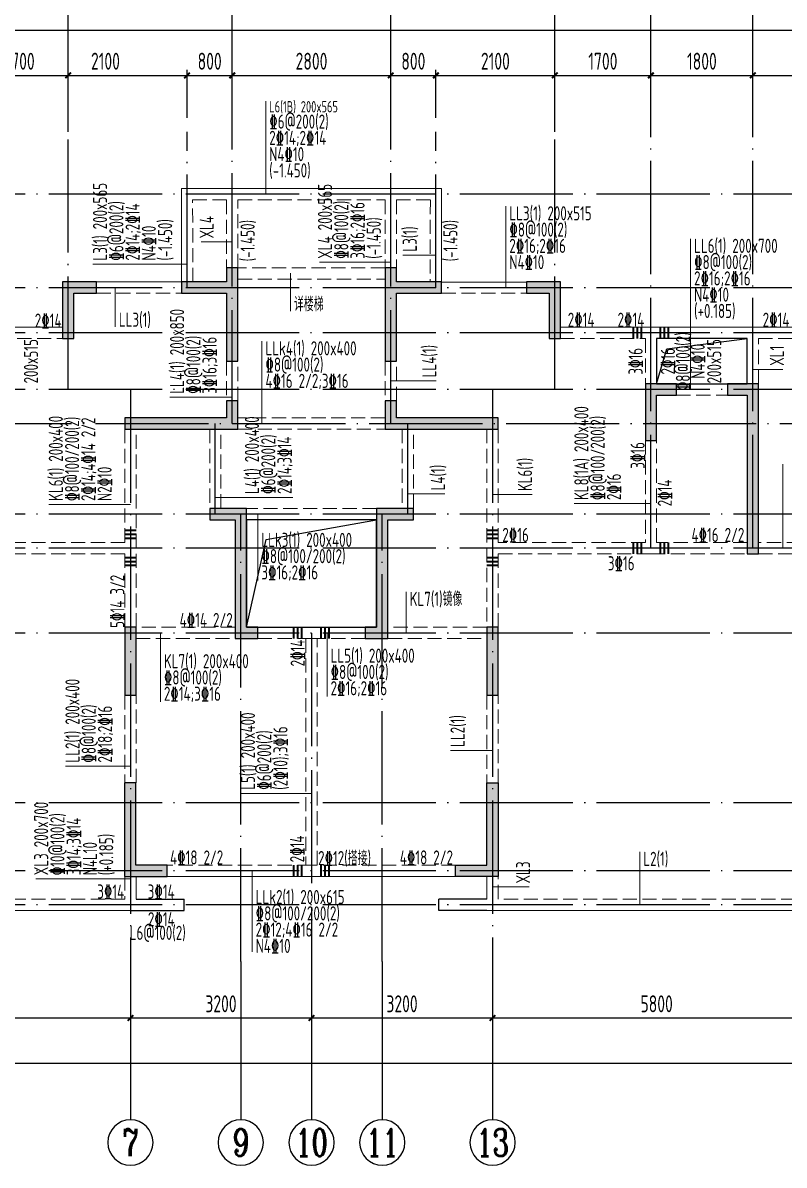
# Model space of a CAD drawing. Extents: x -1712635 to -854203, y -534641 to -21985.
# Drawn here: x -1124486 to -1111029, y -301105 to -280927 of the extents above; entities that cross this region are included whole.
import ezdxf
from ezdxf.enums import TextEntityAlignment as Align

# ---------------------------------------------------------------- set-up
doc = ezdxf.new("R2010")
doc.units = 0
doc.header["$LTSCALE"] = 1000
doc.linetypes.add('DASH', pattern=[0.35, 0.25, -0.1])
doc.linetypes.add('DOTE', pattern=[2.42, 2, -0.2, 0.02, -0.2])
doc.layers.get('0').update_dxf_attribs({"linetype": 'CONTINUOUS'})
doc.layers.get('Defpoints').update_dxf_attribs({"linetype": 'CONTINUOUS'})
for name, color, linetype in [('A-AXIS', 1, 'CONTINUOUS'), ('A-DOTE', 10, 'DOTE'), ('AXIS_NUM', 7, 'CONTINUOUS'), ('BEAM_CON', 4, 'CONTINUOUS'), ('S-D洞口', 4, 'CONTINUOUS'), ('S-L主梁线', 4, 'DASH'), ('S-L梁编号', 6, 'CONTINUOUS'), ('S-L梁配筋', 7, 'CONTINUOUS'), ('S-Q墙填充', 252, 'CONTINUOUS'), ('S-Q墙实线', 6, 'CONTINUOUS'), ('S-Y一般标注', 3, 'CONTINUOUS')]:
    doc.layers.add(name, color=color, linetype=linetype)
doc.layers.add('梁附加箍筋', color=1, linetype='CONTINUOUS', lineweight=35)
doc.styles.add('TSSD_Axis', font='complex.shx', dxfattribs={"width": 0.7, "bigfont": 'hztxt.shx'})
doc.styles.add('TSSD_DIMENSION', font='Tssdeng.shx', dxfattribs={"width": 0.7, "bigfont": 'tssdchn.shx'})
doc.styles.add('TSSD_REIN', font='tssdeng.shx', dxfattribs={"width": 0.7, "height": 300, "bigfont": 'tssdchn.shx'})
doc.dimstyles.new('TSSD_100_100', dxfattribs={"dimtxt": 300, "dimasz": 100, "dimexe": 100, "dimexo": 250, "dimgap": 100, "dimtad": 1, "dimdec": 0, "dimzin": 0, "dimdsep": 46, "dimtxsty": 'TSSD_DIMENSION', "dimblk": 'ARCHTICK', "dimcen": 0, "dimdle": 100, "dimclrt": 7, "dimadec": 0, "dimazin": 0, "dimtfac": 1, "dimtdec": 0, "dimtix": 1, "dimtmove": 2, "dimatfit": 3, "dimldrblk": 'ARCHTICK', "dimfxl": 0, "dimtolj": 1, "dimtzin": 0, "dimarcsym": 0})

# ---------------------------------------------------------------- blocks, each defined once
blk = doc.blocks.new('_ArchTick')
at = {"color": 0, "const_width": 0.35}
blk.add_lwpolyline([(-0.5, -0.5), (0.5, 0.5)], dxfattribs=at)
blk = doc.blocks.new('*D120')
at = {"layer": 'Defpoints', "color": 0}
for p in [(12800, 19250), (11100, 18250), (12800, 18250)]:
    blk.add_point(p, dxfattribs=at)
at = {"layer": 'S-Y一般标注', "color": 0, "lineweight": -2}
for p, q in [((11000, 19250), (12900, 19250)), ((11100, 18500), (11100, 19350)), ((12800, 18500), (12800, 19350))]:
    blk.add_line(p, q, dxfattribs=at)
at = {"layer": 'S-Y一般标注', "color": 0, "lineweight": -2, "xscale": 100, "yscale": 100, "zscale": 100, "rotation": 180}
blk.add_blockref('_ArchTick', (11100, 19250), dxfattribs=at)
at = {"layer": 'S-Y一般标注', "color": 0, "lineweight": -2, "xscale": 100, "yscale": 100, "zscale": 100}
blk.add_blockref('_ArchTick', (12800, 19250), dxfattribs=at)
at = {"layer": 'S-Y一般标注', "color": 7, "insert": (11950, 19500), "char_height": 300, "attachment_point": 5, "style": 'TSSD_DIMENSION'}
blk.add_mtext('\\A1;1700', dxfattribs=at)
blk = doc.blocks.new('*D121')
at = {"layer": 'Defpoints', "color": 0}
for p in [(14900, 19250), (12800, 18250), (14900, 18250)]:
    blk.add_point(p, dxfattribs=at)
at = {"layer": 'S-Y一般标注', "color": 0, "lineweight": -2}
for p, q in [((12700, 19250), (15000, 19250)), ((12800, 18500), (12800, 19350)), ((14900, 18500), (14900, 19350))]:
    blk.add_line(p, q, dxfattribs=at)
at = {"layer": 'S-Y一般标注', "color": 0, "lineweight": -2, "xscale": 100, "yscale": 100, "zscale": 100, "rotation": 180}
blk.add_blockref('_ArchTick', (12800, 19250), dxfattribs=at)
at = {"layer": 'S-Y一般标注', "color": 0, "lineweight": -2, "xscale": 100, "yscale": 100, "zscale": 100}
blk.add_blockref('_ArchTick', (14900, 19250), dxfattribs=at)
at = {"layer": 'S-Y一般标注', "color": 7, "insert": (13458, 19500), "char_height": 300, "attachment_point": 5, "style": 'TSSD_DIMENSION'}
blk.add_mtext('\\A1;2100', dxfattribs=at)
blk = doc.blocks.new('*D122')
at = {"layer": 'Defpoints', "color": 0}
for p in [(18500, 19250), (15700, 18250), (18500, 18250)]:
    blk.add_point(p, dxfattribs=at)
at = {"layer": 'S-Y一般标注', "color": 0, "lineweight": -2}
for p, q in [((15600, 19250), (18600, 19250)), ((15700, 18500), (15700, 19350)), ((18500, 18500), (18500, 19350))]:
    blk.add_line(p, q, dxfattribs=at)
at = {"layer": 'S-Y一般标注', "color": 0, "lineweight": -2, "xscale": 100, "yscale": 100, "zscale": 100, "rotation": 180}
blk.add_blockref('_ArchTick', (15700, 19250), dxfattribs=at)
at = {"layer": 'S-Y一般标注', "color": 0, "lineweight": -2, "xscale": 100, "yscale": 100, "zscale": 100}
blk.add_blockref('_ArchTick', (18500, 19250), dxfattribs=at)
at = {"layer": 'S-Y一般标注', "color": 7, "insert": (17100, 19500), "char_height": 300, "attachment_point": 5, "style": 'TSSD_DIMENSION'}
blk.add_mtext('\\A1;2800', dxfattribs=at)
blk = doc.blocks.new('*D123')
at = {"layer": 'Defpoints', "color": 0}
for p in [(19300, 19250), (18500, 18250), (19300, 18250)]:
    blk.add_point(p, dxfattribs=at)
at = {"layer": 'S-Y一般标注', "color": 0, "lineweight": -2}
for p, q in [((18400, 19250), (19400, 19250)), ((18500, 18500), (18500, 19350)), ((19300, 18500), (19300, 19350))]:
    blk.add_line(p, q, dxfattribs=at)
at = {"layer": 'S-Y一般标注', "color": 0, "lineweight": -2, "xscale": 100, "yscale": 100, "zscale": 100, "rotation": 180}
blk.add_blockref('_ArchTick', (18500, 19250), dxfattribs=at)
at = {"layer": 'S-Y一般标注', "color": 0, "lineweight": -2, "xscale": 100, "yscale": 100, "zscale": 100}
blk.add_blockref('_ArchTick', (19300, 19250), dxfattribs=at)
at = {"layer": 'S-Y一般标注', "color": 7, "insert": (18900, 19500), "char_height": 300, "attachment_point": 5, "style": 'TSSD_DIMENSION'}
blk.add_mtext('\\A1;800', dxfattribs=at)
blk = doc.blocks.new('*D124')
at = {"layer": 'Defpoints', "color": 0}
for p in [(23100, 19250), (21400, 18250), (23100, 18250)]:
    blk.add_point(p, dxfattribs=at)
at = {"layer": 'S-Y一般标注', "color": 0, "lineweight": -2}
for p, q in [((21300, 19250), (23200, 19250)), ((21400, 18500), (21400, 19350)), ((23100, 18500), (23100, 19350))]:
    blk.add_line(p, q, dxfattribs=at)
at = {"layer": 'S-Y一般标注', "color": 0, "lineweight": -2, "xscale": 100, "yscale": 100, "zscale": 100, "rotation": 180}
blk.add_blockref('_ArchTick', (21400, 19250), dxfattribs=at)
at = {"layer": 'S-Y一般标注', "color": 0, "lineweight": -2, "xscale": 100, "yscale": 100, "zscale": 100}
blk.add_blockref('_ArchTick', (23100, 19250), dxfattribs=at)
at = {"layer": 'S-Y一般标注', "color": 7, "insert": (22250, 19500), "char_height": 300, "attachment_point": 5, "style": 'TSSD_DIMENSION'}
blk.add_mtext('\\A1;1700', dxfattribs=at)
blk = doc.blocks.new('*D125')
at = {"layer": 'Defpoints', "color": 0}
for p in [(24900, 19250), (23100, 18250), (24900, 18250)]:
    blk.add_point(p, dxfattribs=at)
at = {"layer": 'S-Y一般标注', "color": 0, "lineweight": -2}
for p, q in [((23000, 19250), (25000, 19250)), ((23100, 18500), (23100, 19350)), ((24900, 18500), (24900, 19350))]:
    blk.add_line(p, q, dxfattribs=at)
at = {"layer": 'S-Y一般标注', "color": 0, "lineweight": -2, "xscale": 100, "yscale": 100, "zscale": 100, "rotation": 180}
blk.add_blockref('_ArchTick', (23100, 19250), dxfattribs=at)
at = {"layer": 'S-Y一般标注', "color": 0, "lineweight": -2, "xscale": 100, "yscale": 100, "zscale": 100}
blk.add_blockref('_ArchTick', (24900, 19250), dxfattribs=at)
at = {"layer": 'S-Y一般标注', "color": 7, "insert": (24000, 19500), "char_height": 300, "attachment_point": 5, "style": 'TSSD_DIMENSION'}
blk.add_mtext('\\A1;1800', dxfattribs=at)
blk = doc.blocks.new('*D126')
at = {"layer": 'Defpoints', "color": 0}
for p in [(27800, 19250), (24900, 18250), (27800, 18250)]:
    blk.add_point(p, dxfattribs=at)
at = {"layer": 'S-Y一般标注', "color": 0, "lineweight": -2}
for p, q in [((24800, 19250), (27900, 19250)), ((24900, 18500), (24900, 19350)), ((27800, 18500), (27800, 19350))]:
    blk.add_line(p, q, dxfattribs=at)
at = {"layer": 'S-Y一般标注', "color": 0, "lineweight": -2, "xscale": 100, "yscale": 100, "zscale": 100, "rotation": 180}
blk.add_blockref('_ArchTick', (24900, 19250), dxfattribs=at)
at = {"layer": 'S-Y一般标注', "color": 0, "lineweight": -2, "xscale": 100, "yscale": 100, "zscale": 100}
blk.add_blockref('_ArchTick', (27800, 19250), dxfattribs=at)
at = {"layer": 'S-Y一般标注', "color": 7, "insert": (26350, 19500), "char_height": 300, "attachment_point": 5, "style": 'TSSD_DIMENSION'}
blk.add_mtext('\\A1;2900', dxfattribs=at)
blk = doc.blocks.new('*D139')
at = {"layer": 'Defpoints', "color": 0}
for p in [(54600, 20050), (4600, 18250), (54600, 18250)]:
    blk.add_point(p, dxfattribs=at)
at = {"layer": 'S-Y一般标注', "color": 0, "lineweight": -2}
for p, q in [((4500, 20050), (54700, 20050)), ((4600, 18500), (4600, 20150)), ((54600, 18500), (54600, 20150))]:
    blk.add_line(p, q, dxfattribs=at)
at = {"layer": 'S-Y一般标注', "color": 0, "lineweight": -2, "xscale": 100, "yscale": 100, "zscale": 100, "rotation": 180}
blk.add_blockref('_ArchTick', (4600, 20050), dxfattribs=at)
at = {"layer": 'S-Y一般标注', "color": 0, "lineweight": -2, "xscale": 100, "yscale": 100, "zscale": 100}
blk.add_blockref('_ArchTick', (54600, 20050), dxfattribs=at)
at = {"layer": 'S-Y一般标注', "color": 7, "insert": (29600, 20300), "char_height": 300, "attachment_point": 5, "style": 'TSSD_DIMENSION'}
blk.add_mtext('\\A1;50000', dxfattribs=at)
blk = doc.blocks.new('*D150')
at = {"layer": 'Defpoints', "color": 0}
for p in [(15700, 19250), (14900, 18250), (15700, 18250)]:
    blk.add_point(p, dxfattribs=at)
at = {"layer": 'S-Y一般标注', "color": 0, "lineweight": -2}
for p, q in [((14800, 19250), (15800, 19250)), ((14900, 18500), (14900, 19350)), ((15700, 18500), (15700, 19350))]:
    blk.add_line(p, q, dxfattribs=at)
at = {"layer": 'S-Y一般标注', "color": 0, "lineweight": -2, "xscale": 100, "yscale": 100, "zscale": 100, "rotation": 180}
blk.add_blockref('_ArchTick', (14900, 19250), dxfattribs=at)
at = {"layer": 'S-Y一般标注', "color": 0, "lineweight": -2, "xscale": 100, "yscale": 100, "zscale": 100}
blk.add_blockref('_ArchTick', (15700, 19250), dxfattribs=at)
at = {"layer": 'S-Y一般标注', "color": 7, "insert": (15300, 19500), "char_height": 300, "attachment_point": 5, "style": 'TSSD_DIMENSION'}
blk.add_mtext('\\A1;800', dxfattribs=at)
blk = doc.blocks.new('*D151')
at = {"layer": 'Defpoints', "color": 0}
for p in [(21400, 19250), (19300, 18250), (21400, 18250)]:
    blk.add_point(p, dxfattribs=at)
at = {"layer": 'S-Y一般标注', "color": 0, "lineweight": -2}
for p, q in [((19200, 19250), (21500, 19250)), ((19300, 18500), (19300, 19350)), ((21400, 18500), (21400, 19350))]:
    blk.add_line(p, q, dxfattribs=at)
at = {"layer": 'S-Y一般标注', "color": 0, "lineweight": -2, "xscale": 100, "yscale": 100, "zscale": 100, "rotation": 180}
blk.add_blockref('_ArchTick', (19300, 19250), dxfattribs=at)
at = {"layer": 'S-Y一般标注', "color": 0, "lineweight": -2, "xscale": 100, "yscale": 100, "zscale": 100}
blk.add_blockref('_ArchTick', (21400, 19250), dxfattribs=at)
at = {"layer": 'S-Y一般标注', "color": 7, "insert": (20350, 19500), "char_height": 300, "attachment_point": 5, "style": 'TSSD_DIMENSION'}
blk.add_mtext('\\A1;2100', dxfattribs=at)
blk = doc.blocks.new('*D154')
at = {"layer": 'Defpoints', "color": 0}
for p in [(8100, 3600), (13900, 3600), (13900, 2600)]:
    blk.add_point(p, dxfattribs=at)
at = {"layer": 'S-Y一般标注', "color": 0, "lineweight": -2}
for p, q in [((8100, 3350), (8100, 2500)), ((13900, 3350), (13900, 2500)), ((8000, 2600), (14000, 2600))]:
    blk.add_line(p, q, dxfattribs=at)
at = {"layer": 'S-Y一般标注', "color": 0, "lineweight": -2, "xscale": 100, "yscale": 100, "zscale": 100, "rotation": 180}
blk.add_blockref('_ArchTick', (8100, 2600), dxfattribs=at)
at = {"layer": 'S-Y一般标注', "color": 0, "lineweight": -2, "xscale": 100, "yscale": 100, "zscale": 100}
blk.add_blockref('_ArchTick', (13900, 2600), dxfattribs=at)
at = {"layer": 'S-Y一般标注', "color": 7, "insert": (11000, 2850), "char_height": 300, "attachment_point": 5, "style": 'TSSD_DIMENSION'}
blk.add_mtext('\\A1;5800', dxfattribs=at)
blk = doc.blocks.new('ts_axno')
at = {"color": 0, "linetype": 'ByBlock', "lineweight": -2}
blk.add_circle((0, 0), 0.5, dxfattribs=at)
at = {"color": 0, "linetype": 'ByBlock', "lineweight": -2, "style": 'TSSD_Axis', "width": 0.7}
blk.add_attdef('A', text='', height=0.6, dxfattribs=at).set_placement((0, 0), align=Align.MIDDLE_CENTER)
blk = doc.blocks.new('*D155')
at = {"layer": 'Defpoints', "color": 0}
for p in [(17100, 3600), (20300, 3600), (20300, 2600)]:
    blk.add_point(p, dxfattribs=at)
at = {"layer": 'S-Y一般标注', "color": 0, "lineweight": -2}
for p, q in [((17100, 3350), (17100, 2500)), ((20300, 3350), (20300, 2500)), ((17000, 2600), (20400, 2600))]:
    blk.add_line(p, q, dxfattribs=at)
at = {"layer": 'S-Y一般标注', "color": 0, "lineweight": -2, "xscale": 100, "yscale": 100, "zscale": 100, "rotation": 180}
blk.add_blockref('_ArchTick', (17100, 2600), dxfattribs=at)
at = {"layer": 'S-Y一般标注', "color": 0, "lineweight": -2, "xscale": 100, "yscale": 100, "zscale": 100}
blk.add_blockref('_ArchTick', (20300, 2600), dxfattribs=at)
at = {"layer": 'S-Y一般标注', "color": 7, "insert": (18700, 2850), "char_height": 300, "attachment_point": 5, "style": 'TSSD_DIMENSION'}
blk.add_mtext('\\A1;3200', dxfattribs=at)
blk = doc.blocks.new('*D156')
at = {"layer": 'Defpoints', "color": 0}
for p in [(20300, 3600), (26100, 3600), (26100, 2600)]:
    blk.add_point(p, dxfattribs=at)
at = {"layer": 'S-Y一般标注', "color": 0, "lineweight": -2}
for p, q in [((20300, 3350), (20300, 2500)), ((26100, 3350), (26100, 2500)), ((20200, 2600), (26200, 2600))]:
    blk.add_line(p, q, dxfattribs=at)
at = {"layer": 'S-Y一般标注', "color": 0, "lineweight": -2, "xscale": 100, "yscale": 100, "zscale": 100, "rotation": 180}
blk.add_blockref('_ArchTick', (20300, 2600), dxfattribs=at)
at = {"layer": 'S-Y一般标注', "color": 0, "lineweight": -2, "xscale": 100, "yscale": 100, "zscale": 100}
blk.add_blockref('_ArchTick', (26100, 2600), dxfattribs=at)
at = {"layer": 'S-Y一般标注', "color": 7, "insert": (23200, 2850), "char_height": 300, "attachment_point": 5, "style": 'TSSD_DIMENSION'}
blk.add_mtext('\\A1;5800', dxfattribs=at)
blk = doc.blocks.new('*D162')
at = {"layer": 'Defpoints', "color": 0}
for p in [(4600, 3600), (54600, 3600), (54600, 1800)]:
    blk.add_point(p, dxfattribs=at)
at = {"layer": 'S-Y一般标注', "color": 0, "lineweight": -2}
for p, q in [((4600, 3350), (4600, 1700)), ((54600, 3350), (54600, 1700)), ((4500, 1800), (54700, 1800))]:
    blk.add_line(p, q, dxfattribs=at)
at = {"layer": 'S-Y一般标注', "color": 0, "lineweight": -2, "xscale": 100, "yscale": 100, "zscale": 100, "rotation": 180}
blk.add_blockref('_ArchTick', (4600, 1800), dxfattribs=at)
at = {"layer": 'S-Y一般标注', "color": 0, "lineweight": -2, "xscale": 100, "yscale": 100, "zscale": 100}
blk.add_blockref('_ArchTick', (54600, 1800), dxfattribs=at)
at = {"layer": 'S-Y一般标注', "color": 7, "insert": (29600, 2050), "char_height": 300, "attachment_point": 5, "style": 'TSSD_DIMENSION'}
blk.add_mtext('\\A1;50000', dxfattribs=at)
blk = doc.blocks.new('*D163')
at = {"layer": 'Defpoints', "color": 0}
for p in [(13900, 3600), (17100, 3600), (17100, 2600)]:
    blk.add_point(p, dxfattribs=at)
at = {"layer": 'S-Y一般标注', "color": 0, "lineweight": -2}
for p, q in [((13900, 3350), (13900, 2500)), ((17100, 3350), (17100, 2500)), ((13800, 2600), (17200, 2600))]:
    blk.add_line(p, q, dxfattribs=at)
at = {"layer": 'S-Y一般标注', "color": 0, "lineweight": -2, "xscale": 100, "yscale": 100, "zscale": 100, "rotation": 180}
blk.add_blockref('_ArchTick', (13900, 2600), dxfattribs=at)
at = {"layer": 'S-Y一般标注', "color": 0, "lineweight": -2, "xscale": 100, "yscale": 100, "zscale": 100}
blk.add_blockref('_ArchTick', (17100, 2600), dxfattribs=at)
at = {"layer": 'S-Y一般标注', "color": 7, "insert": (15500, 2850), "char_height": 300, "attachment_point": 5, "style": 'TSSD_DIMENSION'}
blk.add_mtext('\\A1;3200', dxfattribs=at)
blk = doc.blocks.new('20210807.15312446')
at = {"layer": 'S-Q墙填充'}
h = blk.add_hatch(color=252, dxfattribs=at)
h.dxf.hatch_style = 1
h.paths.add_polyline_path([(72216, 67840), (72216, 68190), (72016, 68190), (72016, 67940), (71216, 67940), (71216, 67740), (72016, 67740), (72016, 66540), (72216, 66540)])
h = blk.add_hatch(color=252, dxfattribs=at)
h.dxf.hatch_style = 1
h.paths.add_polyline_path([(74816, 67840), (74816, 66540), (75016, 66540), (75016, 67740), (75815, 67740), (75815, 67940), (75016, 67940), (75016, 68190), (74816, 68190)])
h = blk.add_hatch(color=252, dxfattribs=at)
h.dxf.hatch_style = 1
h.paths.add_polyline_path([(69316, 67740), (69716, 67740), (69716, 67940), (69116, 67940), (69116, 66940), (69316, 66940)])
h = blk.add_hatch(color=252, dxfattribs=at)
h.dxf.hatch_style = 1
h.paths.add_polyline_path([(77916, 67940), (77316, 67940), (77316, 67740), (77716, 67740), (77716, 66940), (77916, 66940)])
h = blk.add_hatch(color=252, dxfattribs=at)
h.dxf.hatch_style = 1
h.paths.add_polyline_path([(79416, 66140), (79416, 65140), (79616, 65140), (79616, 65940), (79966, 65940), (79966, 66140)])
h = blk.add_hatch(color=252, dxfattribs=at)
h.dxf.hatch_style = 1
h.paths.add_polyline_path([(81416, 66140), (80866, 66140), (80866, 65940), (81216, 65940), (81216, 63140), (81416, 63140)])
h = blk.add_hatch(color=252, dxfattribs=at)
h.dxf.hatch_style = 1
h.paths.add_polyline_path([(72216, 65340), (72216, 65840), (72016, 65840), (72016, 65540), (71816, 65540), (70216, 65540), (70216, 65340), (71816, 65340)])
h = blk.add_hatch(color=252, dxfattribs=at)
h.dxf.hatch_style = 1
h.paths.add_polyline_path([(75016, 65540), (75016, 65840), (74816, 65840), (74816, 65340), (75216, 65340), (76816, 65340), (76816, 65540), (75216, 65540)])
h = blk.add_hatch(color=252, dxfattribs=at)
h.dxf.hatch_style = 1
h.paths.add_polyline_path([(72366, 61840), (72366, 63940), (71716, 63940), (71716, 63740), (72166, 63740), (72166, 61640), (72566, 61640), (72566, 61840)])
h = blk.add_hatch(color=252, dxfattribs=at)
h.dxf.hatch_style = 1
h.paths.add_polyline_path([(74866, 61640), (74866, 63740), (75316, 63740), (75316, 63940), (74666, 63940), (74666, 61840), (74466, 61840), (74466, 61640)])
h = blk.add_hatch(color=252, dxfattribs=at)
h.dxf.hatch_style = 1
h.paths.add_polyline_path([(70416, 60640), (70416, 61840), (70216, 61840), (70216, 60640)])
h = blk.add_hatch(color=252, dxfattribs=at)
h.dxf.hatch_style = 1
h.paths.add_polyline_path([(76816, 60640), (76816, 61840), (76616, 61840), (76616, 60640)])
h = blk.add_hatch(color=252, dxfattribs=at)
h.dxf.hatch_style = 1
h.paths.add_polyline_path([(70213, 57440), (70963, 57440), (70963, 57640), (70413, 57640), (70413, 59090), (70213, 59090)])
h = blk.add_hatch(color=252, dxfattribs=at)
h.dxf.hatch_style = 1
h.paths.add_polyline_path([(76813, 57440), (76063, 57440), (76063, 57640), (76613, 57640), (76613, 58740), (76613, 59090), (76813, 59090), (76813, 58740)])
at = {"layer": 'BEAM_CON'}
for p, q in [((70416, 57040), (71266, 57040)), ((71266, 56840), (71266, 57040)), ((76616, 57040), (75766, 57040)), ((75766, 56840), (75766, 57040)), ((70316, 56840), (71266, 56840)), ((76616, 56840), (75766, 56840))]:
    blk.add_line(p, q, dxfattribs=at)
at = {"layer": 'S-D洞口', "color": 5}
for points in [[(79616, 66140), (81216, 66140), (81216, 66940), (79616, 66940), (79616, 66140), (79793, 66762), (81216, 66940)], [(72366, 61840), (74666, 61840), (74666, 63740), (72366, 63740), (72366, 61840), (72712, 63393), (74666, 63740)]]:
    blk.add_lwpolyline(points, dxfattribs=at)
at = {"layer": 'S-L主梁线', "linetype": 'ByBlock', "lineweight": 18}
for p, q in [((72116, 69590), (71215, 69589)), ((71215, 69589), (71216, 67940)), ((74915, 69590), (72116, 69590)), ((75816, 69590), (74915, 69590)), ((75815, 67940), (75816, 69590)), ((71216, 67940), (69716, 67940)), ((77316, 67939), (75815, 67939)), ((69116, 67140), (67516, 67140)), ((79516, 67140), (77916, 67140)), ((81316, 67140), (79516, 67140)), ((84316, 67140), (81316, 67140)), ((79616, 66940), (81216, 66940)), ((79616, 66140), (79616, 66940)), ((81216, 66940), (81216, 66140)), ((80866, 66140), (79966, 66140)), ((72366, 63740), (74666, 63740)), ((73516, 61840), (72566, 61840)), ((74466, 61840), (73516, 61840)), ((70416, 57040), (70416, 57440)), ((70963, 57440), (73516, 57440)), ((73516, 57440), (76063, 57440)), ((76616, 57440), (76616, 57040)), ((64416, 56840), (70416, 56840)), ((76616, 56840), (82616, 56840))]:
    blk.add_line(p, q, dxfattribs=at)
at = {"layer": 'S-L主梁线', "linetype": 'DASH', "lineweight": 18}
for p, q in [((71415, 69389), (72016, 69390)), ((71416, 67940), (71415, 69389)), ((72016, 69390), (72016, 68190)), ((72216, 69390), (74815, 69390)), ((72216, 68190), (72216, 69390)), ((74815, 69390), (74816, 68190)), ((75015, 69390), (75616, 69390)), ((75015, 69390), (75016, 68190)), ((75616, 69390), (75615, 67940)), ((74816, 68190), (72216, 68190)), ((75016, 68090), (75016, 68190)), ((72216, 67990), (74816, 67990)), ((69716, 67740), (71216, 67740)), ((75815, 67740), (77316, 67740)), ((67616, 66940), (69116, 66940)), ((77916, 66940), (79416, 66940)), ((79416, 66940), (79416, 66140)), ((81416, 66940), (84116, 66940)), ((81416, 66140), (81416, 66940)), ((72016, 66540), (72016, 65840)), ((72216, 65840), (72216, 66540)), ((74816, 66540), (74816, 65840)), ((75016, 65840), (75016, 66540)), ((79966, 65940), (80866, 65940)), ((74816, 65540), (72216, 65540)), ((70216, 65340), (70216, 63340)), ((70416, 63240), (70416, 65340)), ((71716, 65340), (71716, 63940)), ((71916, 63940), (71916, 65340)), ((72216, 65340), (74816, 65340)), ((75116, 65340), (75116, 63940)), ((75316, 63940), (75316, 65340)), ((76616, 65340), (76616, 63240)), ((76816, 63340), (76816, 65340)), ((79416, 65140), (79416, 63340)), ((79616, 63340), (79616, 65140)), ((74666, 63940), (72366, 63940)), ((70216, 63340), (67616, 63340)), ((70416, 61840), (70416, 63240)), ((76616, 63240), (76616, 61840)), ((79416, 63340), (76816, 63340)), ((81216, 63340), (79616, 63340)), ((82516, 63340), (81416, 63340)), ((67516, 63140), (70216, 63140)), ((70216, 63140), (70216, 61840)), ((76816, 63140), (79516, 63140)), ((76816, 61840), (76816, 63140)), ((79516, 63140), (81216, 63140)), ((81416, 63140), (82416, 63140)), ((72166, 61840), (70416, 61840)), ((76616, 61840), (74866, 61840)), ((70416, 61640), (72166, 61640)), ((72566, 61640), (73516, 61640)), ((73416, 61640), (73416, 57640)), ((73516, 61640), (74466, 61640)), ((73616, 57640), (73616, 61640)), ((74866, 61640), (76616, 61640)), ((70216, 60640), (70216, 59090)), ((70416, 59090), (70416, 60640)), ((76616, 60640), (76616, 59090)), ((76816, 59090), (76816, 60640)), ((73516, 57640), (70963, 57640)), ((76063, 57640), (73516, 57640)), ((70216, 57440), (70216, 57040)), ((76816, 57040), (76816, 57440)), ((70216, 57040), (64616, 57040)), ((82416, 57040), (76816, 57040))]:
    blk.add_line(p, q, dxfattribs=at)
at = {"layer": 'S-Q墙实线'}
blk.add_lwpolyline([(72216, 67840), (72216, 68190), (72016, 68190), (72016, 67940), (71216, 67940), (71216, 67740), (72016, 67740), (72016, 66540), (72216, 66540), (72216, 67840)], dxfattribs=at)
for points in [[(74816, 67840), (74816, 66540), (75016, 66540), (75016, 67740), (75815, 67740), (75815, 67940), (75016, 67940), (75016, 68190), (74816, 68190)], [(69316, 67740), (69716, 67740), (69716, 67940), (69116, 67940), (69116, 66940), (69316, 66940)], [(77916, 67940), (77316, 67940), (77316, 67740), (77716, 67740), (77716, 66940), (77916, 66940)], [(79416, 66140), (79416, 65140), (79616, 65140), (79616, 65940), (79966, 65940), (79966, 66140)], [(81416, 66140), (80866, 66140), (80866, 65940), (81216, 65940), (81216, 63140), (81416, 63140)], [(72216, 65340), (72216, 65840), (72016, 65840), (72016, 65540), (71816, 65540), (70216, 65540), (70216, 65340), (71816, 65340)], [(75016, 65540), (75016, 65840), (74816, 65840), (74816, 65340), (75216, 65340), (76816, 65340), (76816, 65540), (75216, 65540)], [(72366, 61840), (72366, 63940), (71716, 63940), (71716, 63740), (72166, 63740), (72166, 61640), (72566, 61640), (72566, 61840)], [(74866, 61640), (74866, 63740), (75316, 63740), (75316, 63940), (74666, 63940), (74666, 61840), (74466, 61840), (74466, 61640)], [(70416, 60640), (70416, 61840), (70216, 61840), (70216, 60640)], [(76816, 60640), (76816, 61840), (76616, 61840), (76616, 60640)], [(70213, 57440), (70963, 57440), (70963, 57640), (70413, 57640), (70413, 59090), (70213, 59090)], [(76813, 57440), (76063, 57440), (76063, 57640), (76613, 57640), (76613, 58740), (76613, 59090), (76813, 59090), (76813, 58740)]]:
    blk.add_lwpolyline(points, close=True, dxfattribs=at)
blk = doc.blocks.new('20210726.16395156')
at = {"layer": 'A-AXIS'}
for p, q in [((12800, 18249.9), (12800, 21049.9)), ((15700, 18249.9), (15700, 21049.9)), ((18500, 18249.9), (18500, 21049.9)), ((21400, 18249.9), (21400, 21049.9)), ((23100, 18249.9), (23100, 21049.9)), ((24900, 18249.9), (24900, 21049.9)), ((13900, 3600), (13900, 800)), ((15850, 3600), (15850, 800)), ((17100, 3600), (17100, 800)), ((18350, 3600.1), (18350, 800.1)), ((20300, 3600), (20300, 800))]:
    blk.add_line(p, q, dxfattribs=at)
at = {"layer": 'A-DOTE'}
for p, q in [((12800, 13700), (12800, 18249.9)), ((14900, 15500), (14900, 18249.9)), ((15700, 13100.3), (15700, 18249.9)), ((18500, 13100.3), (18500, 18249.9)), ((19300, 15500), (19300, 18249.9)), ((21400, 13700), (21400, 18249.9)), ((23100, 10900), (23100, 18249.9)), ((24900, 10900), (24900, 18249.9)), ((55600, 17150), (3600, 17150)), ((55600, 15500), (3600, 15500)), ((55600, 14700), (3600, 14700)), ((55600, 13700), (3600, 13700)), ((13900.2, 13700), (13900, 3600)), ((20299.8, 13700), (20300, 3600)), ((3600, 13100.3), (55600, 13100.3)), ((15400, 11500), (15400, 13100)), ((18800, 11500), (18800, 13100)), ((55600, 11500), (3600, 11500)), ((15850, 3600), (15850, 11500)), ((18350, 3600.1), (18350, 11500)), ((55600, 10900), (3600, 10900)), ((55600, 9400), (3600, 9400)), ((17100, 9400), (17100, 3600)), ((55600, 6400), (3600, 6400)), ((55600, 5200), (3600, 5200)), ((55600, 4600), (3600, 4600))]:
    blk.add_line(p, q, dxfattribs=at)
at = {"layer": 'A-AXIS'}
ref = blk.add_blockref('ts_axno', (13900, 400), dxfattribs=dict(at, xscale=-800, yscale=800, zscale=800, rotation=180))
ref.add_attrib('5', '7', dxfattribs={"layer": 'AXIS_NUM', "height": 480, "style": 'TSSD_Axis', "width": 0.7}).set_placement((13900, 400), align=Align.MIDDLE_CENTER)
ref = blk.add_blockref('ts_axno', (15850, 400), dxfattribs=dict(at, xscale=-800, yscale=800, zscale=800, rotation=180))
ref.add_attrib('5', '9', dxfattribs={"layer": 'AXIS_NUM', "height": 480, "style": 'TSSD_Axis', "width": 0.7}).set_placement((15850, 400), align=Align.MIDDLE_CENTER)
ref = blk.add_blockref('ts_axno', (17100, 400), dxfattribs=dict(at, xscale=-800, yscale=800, zscale=800, rotation=180))
ref.add_attrib('8', '10', dxfattribs={"layer": 'AXIS_NUM', "height": 480, "style": 'TSSD_Axis', "width": 0.7}).set_placement((17100, 400), align=Align.MIDDLE_CENTER)
ref = blk.add_blockref('ts_axno', (18350, 400.1), dxfattribs=dict(at, xscale=-800, yscale=800, zscale=800, rotation=180))
ref.add_attrib('5', '11', dxfattribs={"layer": 'AXIS_NUM', "height": 480, "style": 'TSSD_Axis', "width": 0.7}).set_placement((18350, 400.1), align=Align.MIDDLE_CENTER)
ref = blk.add_blockref('ts_axno', (20300, 400), dxfattribs=dict(at, xscale=-800, yscale=800, zscale=800, rotation=180))
ref.add_attrib('8', '13', dxfattribs={"layer": 'AXIS_NUM', "height": 480, "style": 'TSSD_Axis', "width": 0.7}).set_placement((20300, 400), align=Align.MIDDLE_CENTER)
at = {"layer": 'S-Y一般标注'}
for base, p1, p2, picture, middle in [((54600, 20049.9), (4600, 18249.9), (54600, 18249.9), '*D139', (29600, 20299.9)), ((12800, 19249.9), (11100, 18249.9), (12800, 18249.9), '*D120', (11950, 19499.9)), ((15700, 19249.9), (14900, 18249.9), (15700, 18249.9), '*D150', (15300, 19499.9)), ((18500, 19249.9), (15700, 18249.9), (18500, 18249.9), '*D122', (17100, 19499.9)), ((19300, 19249.9), (18500, 18249.9), (19300, 18249.9), '*D123', (18900, 19499.9)), ((21400, 19249.9), (19300, 18249.9), (21400, 18249.9), '*D151', (20350, 19499.9)), ((23100, 19249.9), (21400, 18249.9), (23100, 18249.9), '*D124', (22250, 19499.9)), ((24900, 19249.9), (23100, 18249.9), (24900, 18249.9), '*D125', (24000, 19499.9)), ((27800, 19249.9), (24900, 18249.9), (27800, 18249.9), '*D126', (26350, 19499.9)), ((54600, 1800), (4600, 3600), (54600, 3600), '*D162', (29600, 2050)), ((13900, 2600), (8100, 3600), (13900, 3600), '*D154', (11000, 2850)), ((17100, 2600), (13900, 3600), (17100, 3600), '*D163', (15500, 2850)), ((20300, 2600), (17100, 3600), (20300, 3600), '*D155', (18700, 2850)), ((26100, 2600), (20300, 3600), (26100, 3600), '*D156', (23200, 2850))]:
    dim = blk.add_linear_dim(base=base, p1=p1, p2=p2, dimstyle='TSSD_100_100', dxfattribs=at)
    dim.commit()
    dim.dimension.update_dxf_attribs({"geometry": picture, "text_midpoint": middle})
dim = blk.add_linear_dim(base=(14900, 19249.9), p1=(12800, 18249.9), p2=(14900, 18249.9), dimstyle='TSSD_100_100', dxfattribs=at)
dim.commit()
dim.dimension.update_dxf_attribs({"geometry": '*D121', "text_midpoint": (13458.1, 19499.9), "dimtype": 128})

msp = doc.modelspace()

# ---------------------------------------------------------------- linework, layer by layer
at = {"layer": 'S-L梁编号', "lineweight": 18}
for p, q in [((-1120193.11, -283955.39), (-1120193.11, -282309.08)), ((-1115949.17, -285605.39), (-1115949.17, -284166.83)), ((-1120783.48, -284798.2), (-1121331.23, -284798.2)), ((-1112684.49, -287405.39), (-1112684.49, -284741.17)), ((-1117183.85, -285032.08), (-1117771.83, -285032.08)), ((-1121583.64, -285189.2), (-1123245.9, -285189.2)), ((-1117983.19, -285157.41), (-1119241.33, -285157.41)), ((-1119757.06, -285350.9), (-1119757.06, -286021.83)), ((-1122851.3, -285605.39), (-1122851.3, -286295.87)), ((-1120260.08, -288005.12), (-1120260.08, -286551.72)), ((-1111583.48, -287047.92), (-1111052.71, -287047.92)), ((-1117983.47, -287253.27), (-1117177.81, -287253.27)), ((-1120783.48, -287542.01), (-1121884.88, -287542.01)), ((-1111054.04, -290205.39), (-1111054.04, -288722.56)), ((-1121083.54, -289311.28), (-1119716.16, -289311.28)), ((-1117683.6, -289249.81), (-1117024.24, -289249.81)), ((-1116183.48, -289261.63), (-1115485.69, -289261.63)), ((-1122583.46, -289435.54), (-1124027.74, -289435.54)), ((-1113383.48, -289419.89), (-1114738.52, -289419.89)), ((-1120332.11, -289605.39), (-1120332.11, -290779.6)), ((-1117711.65, -291705.39), (-1117711.65, -290977.96)), ((-1122054.99, -291705.39), (-1122054.99, -292922.66)), ((-1119108.71, -291705.39), (-1119108.71, -292824.91)), ((-1116183.49, -293780.8), (-1116927.23, -293780.8)), ((-1122583.46, -294056.6), (-1123733.24, -294056.6)), ((-1119383.46, -294537.63), (-1120632.28, -294537.63)), ((-1113581.44, -296505.22), (-1113581.44, -295569.75)), ((-1120432.73, -295905.4), (-1120432.73, -297337.79)), ((-1122583.46, -296047.12), (-1124257.96, -296047.12)), ((-1116183.49, -296191.34), (-1115538.43, -296191.34))]:
    msp.add_line(p, q, dxfattribs=at)
at = {"layer": '梁附加箍筋', "lineweight": 35}
for p, q in [((-1113693.48, -286505.39), (-1113693.48, -286305.39)), ((-1113623.48, -286505.39), (-1113623.48, -286305.39)), ((-1113553.48, -286505.39), (-1113553.48, -286305.39)), ((-1113213.48, -286505.39), (-1113213.48, -286305.39)), ((-1113143.48, -286505.39), (-1113143.48, -286305.39)), ((-1113073.48, -286505.39), (-1113073.48, -286305.39)), ((-1122483.47, -289895.39), (-1122683.47, -289895.39)), ((-1116083.48, -289895.39), (-1116283.48, -289895.39)), ((-1122483.47, -289965.39), (-1122683.47, -289965.39)), ((-1122483.47, -290035.39), (-1122683.47, -290035.39)), ((-1116083.48, -289965.39), (-1116283.48, -289965.39)), ((-1116083.48, -290035.39), (-1116283.48, -290035.39)), ((-1113693.48, -290305.39), (-1113693.48, -290105.39)), ((-1113623.48, -290305.39), (-1113623.48, -290105.39)), ((-1113553.48, -290305.39), (-1113553.48, -290105.39)), ((-1113213.48, -290305.39), (-1113213.48, -290105.39)), ((-1113143.48, -290305.39), (-1113143.48, -290105.39)), ((-1113073.48, -290305.39), (-1113073.48, -290105.39)), ((-1122483.47, -290375.39), (-1122683.47, -290375.39)), ((-1122483.47, -290445.39), (-1122683.47, -290445.39)), ((-1122483.47, -290515.39), (-1122683.47, -290515.39)), ((-1116083.48, -290375.39), (-1116283.48, -290375.39)), ((-1116083.48, -290445.39), (-1116283.48, -290445.39)), ((-1116083.48, -290515.39), (-1116283.48, -290515.39)), ((-1119693.46, -291805.39), (-1119693.46, -291605.39)), ((-1119623.46, -291805.39), (-1119623.46, -291605.39)), ((-1119553.46, -291805.39), (-1119553.46, -291605.39)), ((-1119213.46, -291805.39), (-1119213.46, -291605.39)), ((-1119143.46, -291805.39), (-1119143.46, -291605.39)), ((-1119073.46, -291805.39), (-1119073.46, -291605.39)), ((-1119693.46, -296005.4), (-1119693.46, -295805.4)), ((-1119623.46, -296005.4), (-1119623.46, -295805.4)), ((-1119553.46, -296005.4), (-1119553.46, -295805.4)), ((-1119213.46, -296005.4), (-1119213.46, -295805.4)), ((-1119143.46, -296005.4), (-1119143.46, -295805.4)), ((-1119073.46, -296005.4), (-1119073.46, -295805.4))]:
    msp.add_line(p, q, dxfattribs=at)

# ---------------------------------------------------------------- block references
at = {"layer": 'A-DOTE'}
msp.add_blockref('20210726.16395156', (-1136483.47, -301105.44), dxfattribs=at)
at = {"layer": 'S-Q墙填充'}
msp.add_blockref('20210807.15312446', (-1192899.12, -353444.93), dxfattribs=at)

# ---------------------------------------------------------------- texts
at = {"layer": 'S-L梁编号', "color": 6, "style": 'TSSD_REIN', "width": 0.7}
for s, height, p in [('L6(1B) 200x565', 200, (-1120130.61, -282509.08)), ('LL3(1) 200x515', 250, (-1115886.67, -284416.83)), ('LL6(1) 200x700', 250, (-1112621.99, -284991.17)), ('详楼梯', 250, (-1119694.56, -286021.83)), ('LL3(1)', 250, (-1122788.8, -286295.87)), ('LLk4(1) 200x400', 250, (-1120197.58, -286801.72)), ('LLk3(1) 200x400', 250, (-1120269.61, -290185.37)), ('KL7(1)镜像', 250, (-1117649.15, -291227.96)), ('LL5(1) 200x400', 250, (-1119046.21, -292230.67)), ('KL7(1) 200x400', 250, (-1121992.49, -292328.43)), ('L2(1)', 250, (-1113518.94, -295819.75)), ('LLk2(1) 200x615', 250, (-1120370.23, -296494.52))]:
    msp.add_text(s, height=height, dxfattribs=at).set_placement(p)
for s, p in [('L3(1) 200x565', (-1122995.9, -285126.7)), ('XL4 200x565', (-1119020.18, -285094.91)), ('XL4', (-1121110.08, -284735.7)), ('L3(1)', (-1117521.83, -284969.58)), ('LL4(1) 200x850', (-1121634.88, -287479.51)), ('LL4(1)', (-1117177.81, -287190.77)), ('XL1', (-1111033.48, -286985.42)), ('KL8(1A) 200x400', (-1114488.52, -289357.39)), ('KL6(1) 200x400', (-1123777.74, -289373.04)), ('L4(1) 200x400', (-1120310.4, -289248.78)), ('KL6(1)', (-1115485.69, -289199.13)), ('L4(1)', (-1117024.24, -289187.31)), ('LL2(1) 200x400', (-1123483.24, -293994.1)), ('L5(1) 200x400', (-1120382.28, -294475.13)), ('LL2(1)', (-1116677.23, -293718.3)), ('XL3 200x700', (-1124036.81, -295984.62)), ('XL3', (-1115519.2, -296128.84))]:
    msp.add_text(s, height=250, rotation=90, dxfattribs=at).set_placement(p)
at = {"layer": 'S-L梁配筋', "color": 7, "style": 'TSSD_REIN', "width": 0.7}
for s, p in [('%%1326@200(2)', (-1120130.61, -282796.58)), ('2%%13214;2%%13214', (-1120130.61, -283084.08)), ('N4%%13210', (-1120130.61, -283371.58)), ('(-1.450)', (-1120130.61, -283659.08)), ('%%1328@100(2)', (-1115886.67, -284704.33)), ('2%%13216;2%%13216', (-1115886.67, -284991.83)), ('N4%%13210', (-1115886.67, -285279.33)), ('%%1328@100(2)', (-1112621.99, -285278.67)), ('2%%13216;2%%13216', (-1112621.99, -285566.17)), ('N4%%13210', (-1112621.99, -285853.67)), ('(+0.185)', (-1112621.99, -286141.17)), ('%%1328@100(2)', (-1120197.58, -287089.22)), ('%%1328@100/200(2)', (-1120269.61, -290472.87)), ('3%%13216', (-1114145.99, -290598.99)), ('3%%13216;2%%13216', (-1120269.61, -290760.37)), ('%%1328@100(2)', (-1121992.49, -292615.93)), ('%%1328@100(2)', (-1119046.21, -292518.17)), ('2%%13216;2%%13216', (-1119046.21, -292805.67)), ('2%%13214;3%%13216', (-1121992.49, -292903.43)), ('4%%13218 2/2', (-1121883.47, -295795.5)), ('2%%13212(搭接)', (-1119266.95, -295806.32)), ('%%1328@100/200(2)', (-1120370.23, -296782.02)), ('2%%13212;4%%13216 2/2', (-1120370.23, -297069.52)), ('N4%%13210', (-1120370.23, -297357.02))]:
    msp.add_text(s, height=250, dxfattribs=at).set_placement(p)
for s, p in [('%%1326@200(2)', (-1122708.4, -285126.7)), ('%%1328@100(2)', (-1118732.68, -285094.91)), ('2%%13214;2%%13214', (-1122420.9, -285126.7)), ('3%%13216;2%%13216', (-1118445.18, -285094.91)), ('(-1.450)', (-1121845.9, -285126.7)), ('(-1.450)', (-1120387.99, -285141.27)), ('(-1.450)', (-1118157.68, -285094.91)), ('(-1.450)', (-1116803.41, -285141.27)), ('N4%%13210', (-1122133.4, -285126.7)), ('%%1328@100(2)', (-1121347.38, -287479.51)), ('3%%13216;3%%13216', (-1121059.88, -287479.51)), ('%%1328@100/200(2)', (-1123490.24, -289373.04)), ('%%1328@100/200(2)', (-1114201.02, -289357.39)), ('%%1326@200(2)', (-1120022.9, -289248.78)), ('N2%%13210', (-1122915.24, -289373.04)), ('2%%13216', (-1113913.52, -289357.39)), ('%%1328@100(2)', (-1123195.74, -293994.1)), ('2%%13218;2%%13216', (-1122908.24, -293994.1)), ('(2%%13210);3%%13216', (-1119807.28, -294475.13)), ('%%1326@200(2)', (-1120094.78, -294475.13)), ('%%13210@100(2)', (-1123749.31, -295984.62)), ('N4L10', (-1123174.31, -295984.62)), ('(+0.185)', (-1122886.81, -295984.62)), ('2%%13214', (-1119512.36, -295755.4))]:
    msp.add_text(s, height=250, rotation=90, dxfattribs=at).set_placement(p)
for s, p in [('2%%13214', (-1123801.25, -286312.73)), ('2%%13214', (-1114381.29, -286296.91)), ('2%%13214', (-1113501.57, -286296.91)), ('2%%13214', (-1110935.74, -286296.91)), ('2%%13216', (-1115542.25, -290097.76)), ('4%%13216 2/2', (-1111733.49, -290097.76)), ('4%%13214 2/2', (-1120775.82, -291601.32)), ('3%%13214', (-1122693.78, -296397.76)), ('3%%13214', (-1121802.09, -296397.76)), ('2%%13214', (-1121802.09, -296886.57))]:
    msp.add_text(s, height=250, dxfattribs=at).set_placement(p, align=Align.RIGHT)
for s, p in [('%%1328@100(2)', (-1112694.46, -286905.39)), ('3%%13216', (-1113530.78, -286905.39)), ('2%%13216', (-1112959.07, -286905.39)), ('N4%%13210', (-1112432.23, -286905.39)), ('200x515', (-1112141.41, -286905.39)), ('3%%13216', (-1113494.57, -288568.39)), ('2%%13214', (-1113015.22, -289231.72))]:
    msp.add_text(s, height=250, rotation=90, dxfattribs=at).set_placement(p, align=Align.CENTER)
msp.add_text('200x515', height=250, rotation=90, dxfattribs=at).set_placement((-1124141.81, -286905.39), align=Align.BOTTOM_CENTER)
at = {"layer": 'S-L梁配筋', "color": 1, "style": 'TSSD_REIN', "width": 0.7}
msp.add_text('4%%13216 2/2;3%%13216', height=250, dxfattribs=at).set_placement((-1120197.58, -287376.72))
for s, p in [('2%%13214;4%%13214 2/2', (-1123202.74, -289373.04)), ('2%%13214;3%%13214', (-1119735.4, -289248.78)), ('5%%13214 3/2', (-1122691.75, -291615.65)), ('3%%13214;3%%13214', (-1123461.81, -295984.62))]:
    msp.add_text(s, height=250, rotation=90, dxfattribs=at).set_placement(p)
at = {"layer": 'S-L梁配筋', "color": 7, "style": 'TSSD_REIN', "width": 0.7}
for s, rotation, p in [('2%%13214', 90, (-1119503.23, -291822.59)), ('4%%13218 2/2', 360, (-1116883.48, -295795.5))]:
    msp.add_text(s, height=250, rotation=rotation, dxfattribs=at).set_placement(p, align=Align.RIGHT)
msp.add_text('L6@100(2)', height=250, dxfattribs=at).set_placement((-1122100.96, -296876.38), align=Align.TOP_CENTER)

doc.saveas('drawing.dxf')
